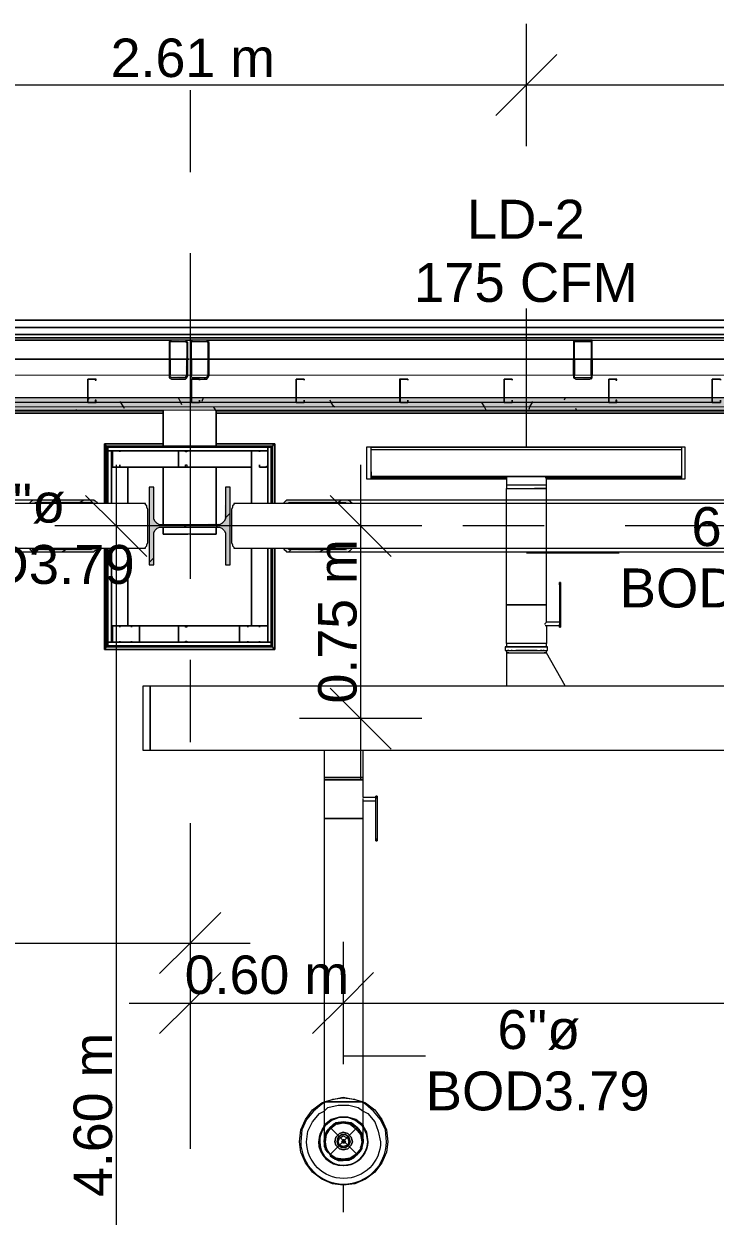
# Model space of a CAD drawing. Header units: metres. Extents: x -2 to 237, y -8 to 52.
# Drawn here: x 39.408 to 42.102, y 43.297 to 47.946 of the extents above; entities that cross this region are included whole.
import ezdxf

# ---------------------------------------------------------------- set-up
doc = ezdxf.new("R2010")
doc.units = ezdxf.units.M
doc.layers.add('HVAC - Ductos', color=5, linetype='Continuous', lineweight=0)
doc.layers.add('PDF_Text', color=7, linetype='Continuous', lineweight=0)
doc.layers.add('PDF_Geometry', color=7, linetype='Continuous', lineweight=0, true_color=0xaaaaaa)
doc.layers.add('PDF_Solid Fills', color=7, linetype='Continuous', lineweight=0, true_color=0xffffff)
doc.styles.add('PDF Helvetica', font='')
doc.styles.get('PDF Helvetica').set_extended_font_data('Helvetica')

msp = doc.modelspace()

# ---------------------------------------------------------------- hatches: boundary and pattern name
at = {"layer": 'PDF_Solid Fills', "lineweight": 0, "transparency": 33554559}
for points in [[(39.974, 46.5654), (39.9832, 46.5654), (40.0382, 46.5608), (40.0382, 46.5654), (40.0428, 46.57), (40.0474, 46.7068), (40.0474, 46.7074), (40.0428, 46.7074), (40.0382, 46.5745), (39.9786, 46.57), (39.9786, 46.7074), (40.0428, 46.712), (39.974, 46.712)], [(12.4614, 46.4554), (59.9133, 46.4554), (60.1328, 46.4508), (60.1333, 46.4508), (60.1333, 46.4738), (12.4614, 46.4738)], [(12.4614, 46.4416), (59.9133, 46.4416), (60.1316, 46.4371), (60.1333, 46.4371), (60.1333, 46.4554), (12.4614, 46.4554)], [(39.9145, 46.0156), (39.9145, 46.1392), (39.8961, 46.1392), (39.8961, 45.8369), (39.9145, 45.8369), (39.9145, 45.9652), (39.9191, 45.9743), (39.9282, 45.9835), (40.1802, 45.9835), (40.194, 45.9698), (40.194, 45.8369), (40.2123, 45.8369), (40.2123, 46.1392), (40.194, 46.1392), (40.1894, 46.011), (40.1802, 46.0018), (40.171, 45.9972), (39.9374, 45.9926), (39.9374, 45.9972), (39.9282, 46.0018), (39.9237, 46.0064), (39.9191, 46.0064), (39.9191, 46.0156)]]:
    msp.add_hatch(color=256, dxfattribs=at).paths.add_polyline_path(points)
h = msp.add_hatch(color=256, dxfattribs=at)
h.paths.add_polyline_path([(40.1253, 46.57), (40.1298, 46.706), (40.1298, 46.7074), (40.1253, 46.7074), (40.1207, 46.5745), (40.1207, 46.5654)])
h.paths.add_polyline_path([(40.0611, 46.7074), (40.1253, 46.712), (40.0566, 46.712), (40.0566, 46.5654), (40.0657, 46.5654), (40.1207, 46.5608), (40.1207, 46.5654), (40.0932, 46.57), (40.0611, 46.57)])
h = msp.add_hatch(color=256, dxfattribs=at)
h.paths.add_polyline_path([(41.5593, 46.5654), (41.6143, 46.5608), (41.6143, 46.5654)])
h.paths.add_polyline_path([(41.6234, 46.7028), (41.6188, 46.7028), (41.6188, 46.5654), (41.6234, 46.7022)])
h.paths.add_polyline_path([(41.5547, 46.7074), (41.5547, 46.712), (41.5501, 46.712)])
h.paths.add_polyline_path([(41.5547, 46.7028), (41.5501, 46.7028), (41.5501, 46.5654)])
h.paths.add_polyline_path([(41.6188, 46.712), (41.6234, 46.7074), (41.6234, 46.712)])
h.paths.add_polyline_path([(41.6143, 46.7074), (41.6143, 46.712), (41.5593, 46.712)])
h = msp.add_hatch(color=256, dxfattribs=at)
h.paths.add_polyline_path([(12.8691, 46.4738), (12.8691, 46.4874), (12.4614, 46.4874), (12.4614, 46.4738)])
h.paths.add_polyline_path([(60.1333, 46.4829), (48.9907, 46.4874), (20.5846, 46.4874), (20.5846, 46.4738), (59.982, 46.4738), (60.1333, 46.4692)])
h.paths.add_polyline_path([(20.58, 46.4738), (20.58, 46.4874), (18.555, 46.4874), (18.555, 46.4738)])
h.paths.add_polyline_path([(18.5504, 46.4738), (18.5504, 46.4874), (15.7143, 46.4874), (15.7143, 46.4738)])
h.paths.add_polyline_path([(15.7097, 46.4738), (15.7097, 46.4874), (13.6846, 46.4874), (13.6846, 46.4738)])
h.paths.add_polyline_path([(13.6801, 46.4738), (13.6801, 46.4874), (12.8737, 46.4874), (12.8737, 46.4738)])
h = msp.add_hatch(color=256, dxfattribs=at)
h.paths.add_polyline_path([(39.6946, 46.0797), (39.6855, 46.0889), (39.438, 46.0889), (39.4334, 46.0843), (39.4288, 46.0797), (39.6946, 46.0751)])
h.paths.add_polyline_path([(39.4518, 45.8918), (39.6784, 45.8873), (39.6809, 45.8873), (39.6809, 45.8918), (39.69, 45.8964), (39.6946, 45.901), (39.4334, 45.901), (39.438, 45.8964)])
h = msp.add_hatch(color=256, dxfattribs=at)
h.paths.add_polyline_path([(40.6888, 46.0797), (40.6797, 46.0889), (40.4276, 46.0889), (40.4185, 46.0797), (40.6888, 46.0751)])
h.paths.add_polyline_path([(40.4414, 45.8918), (40.6635, 45.8873), (40.6659, 45.8873), (40.6659, 45.8918), (40.6797, 45.8964), (40.6842, 45.901), (40.4231, 45.901), (40.4276, 45.8964)])

# ---------------------------------------------------------------- linework, layer by layer
at = {"layer": 'HVAC - Ductos', "color": 252, "lineweight": 0, "true_color": 0x939598}
for points in [[(41.3669, 47.4692), (41.3669, 47.7075), (41.3669, 47.9457)], [(41.486, 47.8266), (41.3669, 47.7075), (41.2478, 47.5883)], [(7.6277, 47.7075), (12.466, 47.7075), (13.7763, 47.7075), (15.9755, 47.7075), (18.1701, 47.7075), (20.3647, 47.7075), (22.9716, 47.7075), (25.1708, 47.7075), (27.3654, 47.7075), (29.5646, 47.7075), (30.8566, 47.7075), (32.1761, 47.7075), (34.3661, 47.7075), (36.5607, 47.7075), (38.7599, 47.7075), (41.3669, 47.7075), (47.9553, 47.7075), (49.2518, 47.7075), (50.5622, 47.7075), (54.956, 47.7075), (57.1552, 47.7075), (58.6855, 47.7075)]]:
    msp.add_lwpolyline(points, dxfattribs=at)
at = {"layer": 'HVAC - Ductos', "lineweight": 0}
for points in [[(41.3669, 46.2951), (41.3669, 46.8357)], [(41.9717, 46.2951), (40.7621, 46.2951), (41.9717, 46.2951), (41.9717, 46.2767), (41.9717, 46.2721), (41.9717, 46.2675)], [(40.7621, 46.2675), (40.7621, 46.2721), (40.7621, 46.2767), (40.7621, 46.2951)], [(40.7621, 46.2721), (40.7621, 46.2767), (40.7621, 46.2813)], [(41.9717, 46.2813), (41.9717, 46.2767), (41.9717, 46.2721)], [(39.7679, 46.2263), (39.7679, 41.1498)], [(40.7208, 46.2263), (40.7208, 44.9984)], [(40.7621, 46.2355), (40.7621, 46.2401)], [(40.7621, 46.2263), (40.7621, 46.2309)], [(41.9717, 46.2401), (41.9717, 46.2355)], [(41.9717, 46.2309), (41.9717, 46.2263)], [(40.7621, 46.1989), (40.7621, 46.1943), (40.7621, 46.1897), (40.7621, 46.1713), (40.7621, 46.1759), (41.289, 46.1759)], [(40.7621, 46.1851), (40.7621, 46.1897), (40.7621, 46.1943)], [(40.7621, 46.1713), (41.289, 46.1713)], [(41.4952, 45.759), (41.4952, 45.7635), (41.4952, 45.7681), (41.4952, 45.7635), (41.4952, 45.759), (41.4952, 45.6032), (41.4952, 45.5986), (41.4952, 45.594), (41.4952, 45.5986), (41.4952, 45.6032), (41.4952, 45.5986), (41.4447, 45.5986), (41.4447, 45.5299), (41.4401, 45.5299), (41.431, 45.5299), (41.4219, 45.5299), (41.4035, 45.5299), (41.3852, 45.5299), (41.3669, 45.5299), (41.3485, 45.5299), (41.3303, 45.5299), (41.3119, 45.5299), (41.2981, 45.5299), (41.2936, 45.5299), (41.289, 45.5299), (41.289, 45.6811), (41.2936, 45.6811), (41.2981, 45.6811), (41.3119, 45.6811), (41.3303, 45.6811), (41.3485, 45.6811), (41.3669, 45.6811), (41.3852, 45.6811), (41.4035, 45.6811), (41.4219, 45.6811), (41.431, 45.6811), (41.4401, 45.6811), (41.4447, 45.6811), (41.4401, 45.6811), (41.431, 45.6811), (41.4219, 45.6811), (41.4035, 45.6811), (41.3852, 45.6811), (41.3669, 45.6811), (41.3485, 45.6811), (41.3303, 45.6811), (41.3119, 45.6811), (41.2981, 45.6811), (41.2936, 45.6811), (41.289, 45.6811), (41.289, 46.1346), (41.2981, 46.1346), (41.3119, 46.1346), (41.3394, 46.1346), (41.3669, 46.1346), (41.3943, 46.1346), (41.4219, 46.1346), (41.4356, 46.1346), (41.4447, 46.1346), (41.4447, 46.1484), (41.4447, 46.1805), (41.4401, 46.1805), (41.431, 46.1805), (41.4219, 46.1805), (41.4035, 46.1805), (41.3852, 46.1805), (41.3669, 46.1805), (41.3485, 46.1805), (41.3303, 46.1805), (41.3119, 46.1805), (41.2981, 46.1805), (41.2936, 46.1805), (41.289, 46.1805), (41.289, 46.1484), (41.289, 46.1346), (41.2936, 46.1346), (41.2981, 46.1346), (41.3119, 46.1346), (41.3303, 46.1346), (41.3348, 46.1346)], [(41.9717, 46.1989), (41.9717, 46.1943), (41.9717, 46.1897), (41.9717, 46.1713), (41.9717, 46.1759), (41.4401, 46.1759)], [(41.4447, 46.1713), (41.9717, 46.1713)], [(41.9717, 46.1943), (41.9717, 46.1897), (41.9717, 46.1851)], [(41.289, 46.1484), (41.2936, 46.1484), (41.3119, 46.1484), (41.3348, 46.1484), (41.3669, 46.1484), (41.3943, 46.1484), (41.4219, 46.1484), (41.4401, 46.1484), (41.4447, 46.1484)], [(41.3394, 46.1346), (41.3485, 46.1346), (41.3669, 46.1346), (41.3852, 46.1346), (41.3943, 46.1346)], [(41.4952, 45.6124), (41.4447, 45.6124), (41.4447, 45.6811), (41.4447, 46.1346), (41.4401, 46.1346), (41.4356, 46.1346), (41.431, 46.1346), (41.4219, 46.1346), (41.4035, 46.1346), (41.3989, 46.1346)], [(39.887, 45.8689), (39.7679, 45.988), (39.6488, 46.1072)], [(40.84, 45.8689), (40.7208, 45.988), (40.6018, 46.1072)], [(40.0062, 45.988), (39.7679, 45.988), (39.5296, 45.988)], [(40.9591, 45.988), (40.7208, 45.988), (40.4826, 45.988)], [(41.3669, 45.8827), (41.7288, 45.8827)], [(41.4952, 45.7681), (41.4952, 45.7681)], [(41.4998, 45.7681), (41.4952, 45.7681)], [(41.4998, 45.7681), (41.4998, 45.7681)], [(41.4998, 45.759), (41.4998, 45.7635), (41.4998, 45.7681), (41.4998, 45.7635), (41.4998, 45.759), (41.4998, 45.6032), (41.4998, 45.5986), (41.4998, 45.594), (41.4998, 45.5986), (41.4998, 45.6032)], [(41.4401, 45.6032), (41.4401, 45.6078), (41.4447, 45.6124)], [(41.4447, 45.6124), (41.4447, 45.6124)], [(41.4447, 45.5986), (41.4401, 45.5986)], [(41.4447, 45.5986), (41.4447, 45.5986)], [(41.4447, 45.5986), (41.4447, 45.5986)], [(41.4447, 45.5986), (41.4447, 45.5986)], [(41.4952, 45.5986), (41.4952, 45.5986)], [(41.4952, 45.594), (41.4952, 45.594)], [(41.4952, 45.594), (41.4998, 45.594)], [(41.4998, 45.594), (41.4998, 45.594)], [(41.2844, 45.5162), (41.2844, 45.5024), (41.2936, 45.5024), (41.3073, 45.5024), (41.3257, 45.5024), (41.3439, 45.5024), (41.3669, 45.5024), (41.3898, 45.5024), (41.4081, 45.5024), (41.4265, 45.5024), (41.4356, 45.5024), (41.4447, 45.5024), (41.4493, 45.5024), (41.4493, 45.5162), (41.4447, 45.5162), (41.4447, 45.5299), (41.4401, 45.5299), (41.431, 45.5299), (41.4219, 45.5299), (41.4035, 45.5299), (41.3852, 45.5299), (41.3669, 45.5299), (41.3485, 45.5299), (41.3303, 45.5299), (41.3119, 45.5299), (41.2981, 45.5299), (41.2936, 45.5299), (41.289, 45.5299), (41.289, 45.5162), (41.2844, 45.5162), (41.2936, 45.5162), (41.3073, 45.5162), (41.3257, 45.5162), (41.3439, 45.5162), (41.3669, 45.5162), (41.3898, 45.5162), (41.4081, 45.5162), (41.4265, 45.5162), (41.4356, 45.5162), (41.4447, 45.5162), (41.4493, 45.5162)], [(41.4447, 45.5162), (41.4356, 45.5162), (41.4265, 45.5162), (41.4081, 45.5162), (41.3898, 45.5162), (41.3669, 45.5162), (41.3439, 45.5162), (41.3257, 45.5162), (41.3073, 45.5162), (41.2936, 45.5162), (41.289, 45.5162)], [(41.289, 45.5024), (41.289, 45.4932), (41.2936, 45.4932), (41.2981, 45.4932), (41.3119, 45.4932), (41.3303, 45.4932), (41.3485, 45.4932), (41.3669, 45.4932), (41.3852, 45.4932), (41.4035, 45.4932), (41.4219, 45.4932), (41.431, 45.4932), (41.4401, 45.4932), (41.4447, 45.4932), (41.4447, 45.5024)], [(41.2981, 45.4932), (41.289, 45.4932), (41.289, 45.365)], [(41.2981, 45.5024), (41.2936, 45.5024)], [(41.3119, 45.5024), (41.3073, 45.5024)], [(41.4081, 45.5024), (41.4035, 45.5024), (41.3852, 45.5024), (41.3669, 45.5024), (41.3485, 45.5024), (41.3303, 45.5024), (41.3257, 45.5024)], [(41.3348, 45.4932), (41.3394, 45.4932)], [(41.3943, 45.4932), (41.3989, 45.4932)], [(41.4265, 45.5024), (41.4219, 45.5024)], [(41.4356, 45.5024), (41.431, 45.5024)], [(41.5181, 45.365), (41.4447, 45.4932), (41.4356, 45.4932)], [(40.84, 45.1175), (40.7208, 45.2367), (40.6018, 45.3558)], [(40.9591, 45.2367), (40.7208, 45.2367), (40.4826, 45.2367)], [(40.7805, 44.7693), (40.7805, 44.9252), (40.7805, 44.9297), (40.7805, 44.9343), (40.7805, 44.9297), (40.7805, 44.9252), (40.7805, 44.9297), (40.73, 44.9297), (40.73, 44.9984), (40.73, 45.0076), (40.73, 45.113), (40.7254, 45.113), (40.7208, 45.113), (40.7071, 45.113), (40.6934, 45.113), (40.6751, 45.113), (40.6522, 45.113), (40.6338, 45.113), (40.6155, 45.113), (40.6018, 45.113), (40.588, 45.113), (40.5788, 45.113), (40.5788, 45.0076), (40.588, 45.0076), (40.6018, 45.0076), (40.6155, 45.0076), (40.6338, 45.0076), (40.6522, 45.0076), (40.6751, 45.0076), (40.6934, 45.0076), (40.7071, 45.0076), (40.7208, 45.0076), (40.7254, 45.0076), (40.73, 45.0076), (40.7254, 45.0076), (40.7208, 45.0076), (40.7071, 45.0076), (40.6934, 45.0076), (40.6751, 45.0076), (40.6522, 45.0076), (40.6338, 45.0076), (40.6155, 45.0076), (40.6018, 45.0076), (40.588, 45.0076), (40.5788, 45.0076), (40.5788, 44.9984), (40.588, 44.9984), (40.6018, 44.9984), (40.6155, 44.9984), (40.6338, 44.9984), (40.6522, 44.9984), (40.6751, 44.9984), (40.6934, 44.9984), (40.7071, 44.9984), (40.7208, 44.9984), (40.7254, 44.9984), (40.73, 44.9984), (40.7254, 44.9984), (40.7208, 44.9984), (40.7071, 44.9984), (40.6934, 44.9984), (40.6751, 44.9984), (40.6522, 44.9984), (40.6338, 44.9984), (40.6155, 44.9984), (40.6018, 44.9984), (40.588, 44.9984), (40.5788, 44.9984), (40.5788, 44.8472), (40.588, 44.8472), (40.6018, 44.8472), (40.6155, 44.8472), (40.6338, 44.8472), (40.6522, 44.8472), (40.6751, 44.8472), (40.6934, 44.8472), (40.7071, 44.8472), (40.7208, 44.8472), (40.7254, 44.8472), (40.73, 44.8472), (40.7254, 44.8472), (40.7208, 44.8472), (40.7071, 44.8472), (40.6934, 44.8472), (40.6751, 44.8472), (40.6522, 44.8472), (40.6338, 44.8472), (40.6155, 44.8472), (40.6018, 44.8472), (40.588, 44.8472), (40.5788, 44.8472), (40.5788, 43.7431), (40.588, 43.7431), (40.6018, 43.7431), (40.6155, 43.7431), (40.6338, 43.7431), (40.6522, 43.7431), (40.6751, 43.7431), (40.6934, 43.7431), (40.7071, 43.7431), (40.7208, 43.7431), (40.7254, 43.7431), (40.73, 43.7431), (40.73, 44.8472), (40.73, 44.916), (40.7805, 44.916)], [(40.73, 44.9297), (40.73, 44.9297)], [(40.73, 44.9297), (40.73, 44.9297)], [(40.73, 44.9297), (40.73, 44.9297)], [(40.73, 44.9297), (40.73, 44.9297)], [(40.73, 44.916), (40.73, 44.9206), (40.73, 44.9252)], [(40.73, 44.916), (40.73, 44.916)], [(40.7805, 44.9343), (40.7805, 44.9343)], [(40.785, 44.9343), (40.7805, 44.9343)], [(40.7805, 44.9297), (40.7805, 44.9297)], [(40.785, 44.9343), (40.785, 44.9343)], [(40.785, 44.9252), (40.785, 44.9297), (40.785, 44.9343), (40.785, 44.9297), (40.785, 44.9252), (40.785, 44.7693)], [(40.7805, 44.7601), (40.7805, 44.7601)], [(40.7805, 44.7601), (40.785, 44.7601)], [(40.785, 44.7601), (40.785, 44.7601)], [(40.0566, 44.5999), (40.0566, 44.3616), (40.0566, 44.1233)], [(40.1756, 44.4807), (40.0566, 44.3616), (39.9374, 44.2425)], [(32.4968, 44.3616), (37.0831, 44.3616), (40.2902, 44.3616)], [(40.0566, 44.3662), (40.0566, 44.1279), (40.0566, 43.8897)], [(40.6522, 44.3662), (40.6522, 44.1279), (40.6522, 43.8897)], [(40.1756, 44.247), (40.0566, 44.1279), (39.9374, 44.0088)], [(40.7713, 44.247), (40.6522, 44.1279), (40.533, 44.0088)], [(39.8183, 44.1279), (40.6522, 44.1279), (44.1754, 44.1279), (47.2772, 44.1279), (48.867, 44.1279)], [(40.6522, 43.9218), (40.9729, 43.9218)], [(40.5788, 43.7431), (40.6109, 43.7522), (40.6522, 43.7614), (40.698, 43.7522), (40.73, 43.7431)], [(40.73, 43.7385), (40.698, 43.7522), (40.6522, 43.7568), (40.6109, 43.7522), (40.5788, 43.7385)], [(40.73, 43.5919), (40.73, 43.5965), (40.73, 43.6148), (40.73, 43.6423), (40.73, 43.6789), (40.73, 43.7202), (40.73, 43.7431), (40.7392, 43.7385), (40.7759, 43.711), (40.8033, 43.6743), (40.8217, 43.6331), (40.8263, 43.5873), (40.8217, 43.5461), (40.8033, 43.5048), (40.7759, 43.4682), (40.7392, 43.4407), (40.698, 43.4224), (40.6522, 43.4178), (40.6109, 43.4224), (40.5696, 43.4407), (40.533, 43.4682), (40.5056, 43.5048), (40.4872, 43.5461), (40.4826, 43.5873), (40.4872, 43.6331), (40.5056, 43.6743), (40.533, 43.711), (40.5696, 43.7385), (40.5788, 43.7431), (40.5788, 43.6973), (40.5788, 43.656), (40.5788, 43.6239), (40.5788, 43.6011), (40.5788, 43.5919)], [(40.73, 43.7431), (40.7254, 43.7431), (40.7208, 43.7431), (40.7071, 43.7431), (40.6934, 43.7431), (40.6751, 43.7431), (40.6522, 43.7431), (40.6338, 43.7431), (40.6155, 43.7431), (40.6018, 43.7431), (40.588, 43.7431), (40.5788, 43.7431)], [(40.5788, 43.7064), (40.5926, 43.7202), (40.6338, 43.7293), (40.6751, 43.7293), (40.7117, 43.7202), (40.73, 43.7064)], [(40.5788, 43.5689), (40.588, 43.5507), (40.6018, 43.5369), (40.6155, 43.5231), (40.6338, 43.5186), (40.6522, 43.514), (40.6751, 43.5186), (40.6888, 43.5231), (40.7071, 43.5369), (40.7163, 43.5507), (40.7254, 43.5689), (40.73, 43.5873), (40.7254, 43.6102), (40.73, 43.5965), (40.73, 43.5873), (40.73, 43.5919), (40.7254, 43.6194), (40.7071, 43.6423), (40.6842, 43.6606), (40.6522, 43.6651), (40.6246, 43.6606), (40.6018, 43.6423), (40.5834, 43.6194)], [(40.5834, 43.6102), (40.5926, 43.6239), (40.6018, 43.6423), (40.6246, 43.6606), (40.6522, 43.6651), (40.6842, 43.6606), (40.7071, 43.6423), (40.7254, 43.6194), (40.73, 43.5873), (40.7254, 43.5689), (40.7208, 43.5507), (40.7071, 43.5369), (40.6934, 43.5231), (40.6751, 43.514), (40.6522, 43.514), (40.6292, 43.5186)], [(40.588, 43.6194), (40.6018, 43.6423), (40.6246, 43.656)], [(40.6797, 43.6606), (40.6842, 43.6606), (40.6842, 43.656), (40.7071, 43.6423), (40.6934, 43.656), (40.6751, 43.6606), (40.6522, 43.6651), (40.6338, 43.6606), (40.6155, 43.656), (40.6018, 43.6423), (40.6155, 43.6514), (40.6338, 43.6606), (40.6522, 43.6606), (40.6751, 43.6606), (40.6888, 43.6514), (40.7071, 43.6423), (40.7163, 43.6239), (40.7254, 43.6102)], [(40.62, 43.656), (40.6246, 43.6606), (40.6292, 43.6606)], [(40.6292, 43.656), (40.6522, 43.6606), (40.6797, 43.656)], [(40.5834, 43.6148), (40.5834, 43.6194), (40.6018, 43.6423), (40.588, 43.6285), (40.5788, 43.6102), (40.5788, 43.5965), (40.5788, 43.5873), (40.5834, 43.6102), (40.5788, 43.5873), (40.5834, 43.5644), (40.5834, 43.5598), (40.6018, 43.5369), (40.6246, 43.5186), (40.6522, 43.514), (40.6842, 43.5186), (40.7071, 43.5369), (40.7254, 43.5598), (40.73, 43.5873), (40.7254, 43.5644), (40.7208, 43.5598), (40.7071, 43.5369), (40.6842, 43.5231)], [(40.5788, 43.5919), (40.5834, 43.6194), (40.5788, 43.5873), (40.5834, 43.5644)], [(40.5834, 43.6194), (40.5834, 43.6194)], [(40.7208, 43.5644), (40.73, 43.5873), (40.7254, 43.6102), (40.7208, 43.6285), (40.7071, 43.6423), (40.7208, 43.6194), (40.7254, 43.6194), (40.7254, 43.6148)], [(40.5788, 43.5965), (40.5788, 43.5873), (40.5788, 43.5689)], [(40.5788, 43.5919), (40.5788, 43.5919)], [(40.5788, 43.5873), (40.5834, 43.5598)], [(40.5834, 43.5689), (40.5926, 43.5507), (40.6018, 43.5369), (40.6018, 43.5323), (40.6155, 43.5231), (40.6338, 43.514), (40.6522, 43.514)], [(40.5834, 43.5644), (40.5834, 43.5598), (40.5834, 43.5552), (40.5834, 43.5598), (40.5834, 43.5644), (40.5834, 43.5689)], [(40.5834, 43.5598), (40.588, 43.5507), (40.6018, 43.5369)], [(40.62, 43.5231), (40.6018, 43.5369), (40.588, 43.5598)], [(40.7208, 43.5598), (40.7208, 43.5507), (40.7071, 43.5369), (40.6934, 43.5231), (40.6842, 43.5186), (40.6797, 43.5186), (40.6751, 43.514), (40.6522, 43.514), (40.6338, 43.514), (40.6292, 43.5186), (40.6246, 43.5186), (40.62, 43.5186), (40.6246, 43.5186), (40.6292, 43.5186)], [(40.73, 43.5965), (40.73, 43.5873), (40.7254, 43.5689), (40.7254, 43.5644), (40.7254, 43.5598), (40.7208, 43.5552), (40.7254, 43.5598), (40.7254, 43.5644)], [(40.7254, 43.5689), (40.7254, 43.5689)], [(40.62, 43.5186), (40.6018, 43.5369), (40.5834, 43.5552)], [(40.6018, 43.5323), (40.6155, 43.5231), (40.6246, 43.5186)], [(40.6155, 43.5231), (40.6155, 43.5231)], [(40.7208, 43.5552), (40.7071, 43.5369), (40.6842, 43.5186), (40.6797, 43.5186), (40.6522, 43.514), (40.6292, 43.5186), (40.6246, 43.5186)], [(40.6797, 43.5186), (40.6567, 43.514)], [(40.6842, 43.5186), (40.6797, 43.5186)], [(40.6934, 43.5231), (40.6934, 43.5231)], [(40.6522, 43.4178), (40.6522, 43.3124)]]:
    msp.add_lwpolyline(points, dxfattribs=at)
for points in [[(40.7438, 46.2951), (40.7438, 46.1713), (40.7621, 46.1713), (40.7621, 46.2951)], [(40.7621, 46.2859), (41.9717, 46.2859), (41.9717, 46.1805), (40.7621, 46.1805)], [(41.9854, 46.2951), (41.9717, 46.2951), (41.9717, 46.1713), (41.9854, 46.1713)], [(41.9717, 46.1805), (40.7621, 46.1805)], [(41.3669, 45.5162), (41.3852, 45.5162), (41.4035, 45.5162), (41.4219, 45.5162), (41.431, 45.5162), (41.4401, 45.5162), (41.4447, 45.5162), (41.4401, 45.5162), (41.431, 45.5162), (41.4219, 45.5162), (41.4035, 45.5162), (41.3852, 45.5162), (41.3669, 45.5162), (41.3485, 45.5162), (41.3303, 45.5162), (41.3119, 45.5162), (41.2981, 45.5162), (41.2936, 45.5162), (41.289, 45.5162), (41.2936, 45.5162), (41.2981, 45.5162), (41.3119, 45.5162), (41.3303, 45.5162), (41.3485, 45.5162)], [(39.9007, 45.365), (39.9007, 45.113), (39.8733, 45.113), (39.8733, 45.365)], [(43.1033, 45.113), (39.9007, 45.113), (39.9007, 45.365), (43.1033, 45.365)], [(40.7805, 44.7693), (40.7805, 44.7647), (40.7805, 44.7601), (40.7805, 44.7647)], [(40.785, 44.7693), (40.785, 44.7647), (40.785, 44.7601), (40.785, 44.7647)], [(40.5788, 43.6514), (40.6063, 43.6743), (40.6384, 43.6835), (40.6705, 43.6835), (40.7025, 43.6743), (40.73, 43.6514), (40.73, 43.6469), (40.73, 43.6514), (40.7025, 43.6743), (40.6705, 43.6835), (40.6384, 43.6835), (40.6063, 43.6743), (40.5788, 43.6514), (40.5788, 43.6469)], [(40.7254, 43.6514), (40.7025, 43.6697), (40.6705, 43.6835), (40.6384, 43.6835), (40.6063, 43.6697), (40.5834, 43.6514), (40.5788, 43.6423), (40.5834, 43.6514), (40.6063, 43.6697), (40.6384, 43.6835), (40.6705, 43.6835), (40.7025, 43.6697), (40.7254, 43.6514), (40.73, 43.6423)], [(40.588, 43.6148), (40.6018, 43.6377), (40.6246, 43.656), (40.6522, 43.6606), (40.6797, 43.656), (40.7025, 43.6377), (40.7208, 43.6148), (40.7254, 43.5873), (40.7208, 43.5598), (40.7025, 43.5369), (40.6797, 43.5231), (40.6522, 43.5186), (40.6246, 43.5231), (40.6018, 43.5369), (40.588, 43.5598), (40.5834, 43.5873)], [(40.6246, 43.6056), (40.62, 43.5873), (40.6246, 43.6056), (40.6384, 43.6194), (40.6522, 43.6239), (40.6705, 43.6194), (40.6842, 43.6056), (40.6888, 43.5873), (40.6842, 43.6056), (40.6705, 43.6194), (40.6522, 43.6239), (40.6384, 43.6194)], [(40.6338, 43.6056), (40.6292, 43.5873), (40.6338, 43.6056), (40.6476, 43.6148), (40.6613, 43.6148), (40.6751, 43.6056), (40.6797, 43.5873), (40.6751, 43.6056), (40.6613, 43.6148), (40.6476, 43.6148)], [(40.6384, 43.6011), (40.6522, 43.6102), (40.6705, 43.6011), (40.6751, 43.5873), (40.6705, 43.5735), (40.6522, 43.5689), (40.6384, 43.5735), (40.6338, 43.5873)], [(40.7484, 43.5873), (40.7438, 43.6239), (40.73, 43.6469), (40.7438, 43.6239)], [(40.5788, 43.5873), (40.5788, 43.5689), (40.5834, 43.5689)], [(40.6842, 43.5735), (40.6888, 43.5873), (40.6842, 43.5735), (40.6705, 43.5598), (40.6522, 43.5552), (40.6384, 43.5598), (40.6246, 43.5735), (40.62, 43.5873), (40.6246, 43.5735), (40.6384, 43.5598), (40.6522, 43.5552), (40.6705, 43.5598)], [(40.6751, 43.5735), (40.6797, 43.5873), (40.6751, 43.5735), (40.6613, 43.5644), (40.6476, 43.5644), (40.6338, 43.5735), (40.6292, 43.5873), (40.6338, 43.5735), (40.6476, 43.5644), (40.6613, 43.5644)], [(40.6522, 43.5919), (40.6476, 43.5873), (40.6522, 43.5965), (40.6567, 43.5965), (40.6613, 43.5873), (40.6567, 43.5919)], [(40.6567, 43.5827), (40.6613, 43.5873), (40.6567, 43.5827), (40.6522, 43.5827), (40.6476, 43.5873), (40.6522, 43.5827)]]:
    msp.add_lwpolyline(points, close=True, dxfattribs=at)
for points in [[(40.5788, 43.7385), (40.5696, 43.7339), (40.5376, 43.7064), (40.5102, 43.6743), (40.4918, 43.6331), (40.4872, 43.5873, 0.986385), (40.8217, 43.5873), (40.8171, 43.6331), (40.7987, 43.6743), (40.7713, 43.7064), (40.7392, 43.7339), (40.73, 43.7385)], [(40.73, 43.7064), (40.7484, 43.6973), (40.7759, 43.6651), (40.7896, 43.6285), (40.7987, 43.5873, -0.994396), (40.5102, 43.5873), (40.5147, 43.6285), (40.533, 43.6651), (40.5605, 43.6973), (40.5788, 43.7064)]]:
    msp.add_lwpolyline(points, format="xyb", dxfattribs=at)
msp.add_lwpolyline([(40.5788, 43.6469), (40.5651, 43.6239), (40.556, 43.5873, 0.97067), (40.7484, 43.5873), (40.7438, 43.6194), (40.73, 43.6423, -1.369005), (40.5605, 43.5873), (40.5651, 43.6194), (40.5788, 43.6423, 1.368423), (40.7484, 43.5873, -1.383799)], format="xyb", close=True, dxfattribs=at)
at = {"layer": 'PDF_Geometry', "lineweight": 0}
for points in [[(40.0566, 47.6878), (40.0566, 47.3671)], [(40.0566, 47.051), (40.0566, 45.7819)], [(40.0932, 46.7899), (40.0153, 46.7899)], [(41.6234, 46.7899), (41.5501, 46.7899)], [(36.9593, 46.712), (35.5253, 46.712), (36.9869, 46.712), (38.5216, 46.712), (39.9832, 46.712), (38.5538, 46.712)], [(40.0932, 46.5608), (40.1207, 46.5608), (40.1253, 46.5654), (40.1299, 46.5745), (40.1299, 46.7028), (40.1253, 46.7074), (40.1207, 46.712), (40.0657, 46.712), (40.0566, 46.7074), (40.0566, 46.7028), (40.0566, 46.5745), (40.0566, 46.5654), (40.0611, 46.5608)], [(41.5593, 46.712), (40.1207, 46.712), (41.5868, 46.712), (43.1171, 46.712), (44.5832, 46.712), (43.1492, 46.712)], [(41.6143, 46.712), (43.0895, 46.712)], [(39.974, 46.6387), (39.974, 46.5745)], [(39.9786, 46.6387), (39.9786, 46.5745)], [(40.0428, 46.5745), (40.0428, 46.6387)], [(40.0474, 46.5745), (40.0474, 46.6387)], [(40.0566, 46.6387), (40.0566, 46.5745)], [(40.0611, 46.6387), (40.0611, 46.5745)], [(40.1253, 46.6387), (40.1253, 46.5745), (40.1299, 46.5836)], [(40.1299, 46.5745), (40.1299, 46.6387)], [(41.5501, 46.5745), (41.5501, 46.6387)], [(41.5547, 46.6387), (41.5547, 46.5745)], [(41.6188, 46.5745), (41.6188, 46.6387)], [(41.6234, 46.6387), (41.6234, 46.5745)], [(60.1333, 46.4371), (12.4614, 46.4416), (12.4614, 46.5791), (60.1333, 46.5745)], [(40.1115, 46.5608), (40.1161, 46.5654)], [(41.6188, 46.5608), (41.6234, 46.5654)], [(40.8721, 46.4874), (40.4689, 46.4874), (40.0611, 46.4874), (39.6579, 46.4874), (39.2501, 46.4874), (38.847, 46.4874), (38.4392, 46.4874), (38.0361, 46.4874)], [(42.9017, 46.4874), (42.4985, 46.4874), (42.0908, 46.4874), (41.6876, 46.4874), (41.2798, 46.4874), (40.8767, 46.4874)], [(12.4614, 46.4554), (60.1333, 46.4508)], [(39.6579, 46.4692), (39.2823, 46.4692)], [(40.0611, 46.4692), (39.69, 46.4692)], [(40.4689, 46.4692), (40.0932, 46.4692)], [(40.8767, 46.4692), (40.501, 46.4692)], [(41.2798, 46.4692), (40.9041, 46.4692)], [(41.6876, 46.4692), (41.3119, 46.4692)], [(42.0953, 46.4692), (41.715, 46.4692)], [(30.9574, 46.4371), (39.9512, 46.4371)], [(39.9512, 46.4371), (30.9574, 46.4371)], [(30.9574, 46.4371), (39.9512, 46.4371)], [(39.9512, 46.4371), (30.9574, 46.4371)], [(39.9512, 46.4371), (30.9574, 46.4371)], [(30.9574, 46.4371), (39.9512, 46.4371)], [(30.9574, 46.4371), (39.9512, 46.4371)], [(39.9512, 46.4371), (30.9574, 46.4371)], [(30.9574, 46.4371), (39.9512, 46.4371)], [(39.9512, 46.4371), (30.9574, 46.4371)], [(40.1573, 46.4371), (49.151, 46.4371)], [(49.151, 46.4371), (40.1573, 46.4371)], [(40.1573, 46.4371), (49.151, 46.4371)], [(49.151, 46.4371), (40.1573, 46.4371)], [(49.151, 46.4371), (40.1573, 46.4371)], [(40.1573, 46.4371), (49.151, 46.4371)], [(40.1573, 46.4371), (49.151, 46.4371)], [(49.151, 46.4371), (40.1573, 46.4371)], [(40.1573, 46.4371), (49.151, 46.4371)], [(49.151, 46.4371), (40.1573, 46.4371)], [(39.7541, 46.2813), (39.7541, 46.2813)], [(39.7817, 46.2767), (39.7817, 46.2767)], [(40.0107, 46.2813), (40.0107, 46.2813)], [(40.0107, 46.2813), (40.0107, 46.2813)], [(40.3269, 46.2767), (40.3269, 46.2767)], [(40.3727, 46.2996), (40.3727, 46.2996)], [(40.3727, 46.0751), (40.3727, 46.2996), (40.3727, 46.0751)], [(39.7817, 46.2263), (39.7817, 46.2263)], [(40.3269, 46.2263), (40.3269, 46.2263)], [(39.4564, 46.0889), (35.7727, 46.0889), (35.7681, 46.0889), (35.7636, 46.0843), (35.759, 46.0843), (35.7544, 46.0797)], [(35.8277, 45.901), (39.8733, 45.901), (39.8779, 45.901), (39.8824, 45.901), (39.8824, 45.9056), (39.887, 45.9102), (39.887, 45.9148), (39.8916, 45.924), (39.8916, 46.0522), (39.887, 46.0614), (39.887, 46.066), (39.8824, 46.0705), (39.8824, 46.0751), (39.8779, 46.0751), (39.8733, 46.0751), (35.8277, 46.0751)], [(39.6946, 46.0751), (39.6946, 46.0797), (39.6855, 46.0843), (39.6809, 46.0889), (39.6763, 46.0889), (39.6671, 46.0889), (39.4564, 46.0889), (39.4518, 46.0889), (39.4426, 46.0889), (39.438, 46.0843), (39.4334, 46.0797), (39.4288, 46.0751)], [(39.4518, 46.0751), (39.4518, 46.0797), (39.4564, 46.0797), (39.6671, 46.0797), (39.6717, 46.0797), (39.6717, 46.0751)], [(39.6258, 46.0797), (39.6396, 46.0889)], [(44.2625, 46.0751), (40.2353, 46.0751), (40.2307, 46.0751), (40.2261, 46.0751), (40.2261, 46.0705), (40.2215, 46.066), (40.2215, 46.0614), (40.2169, 46.0522), (40.2169, 45.924), (40.2215, 45.9148), (40.2215, 45.9102), (40.2261, 45.9056), (40.2261, 45.901), (40.2307, 45.901), (40.2353, 45.901), (44.2625, 45.901)], [(40.6888, 46.0751), (40.6842, 46.0797), (40.6797, 46.0843), (40.6705, 46.0889), (40.6659, 46.0889), (40.6567, 46.0889), (40.4459, 46.0889), (40.4414, 46.0889), (40.4322, 46.0889), (40.4276, 46.0843), (40.4231, 46.0797), (40.4185, 46.0751)], [(40.4414, 46.0751), (40.4414, 46.0797), (40.4459, 46.0797), (40.6567, 46.0797), (40.6613, 46.0797), (40.6659, 46.0751)], [(40.6338, 46.0797), (40.643, 46.0889)], [(40.6567, 45.8873), (44.3862, 45.8873), (44.3908, 45.8873), (44.3953, 45.8918), (44.3999, 45.8918), (44.4045, 45.8964), (44.4045, 45.9056), (44.4045, 45.9102), (44.4045, 46.066), (44.4045, 46.0705), (44.4045, 46.0797), (44.3999, 46.0843), (44.3953, 46.0843), (44.3908, 46.0889), (44.3862, 46.0889), (40.6567, 46.0889)], [(40.194, 46.0202), (40.2123, 46.0384)], [(40.7987, 45.988), (39.5296, 45.988)], [(40.1573, 45.9835), (40.1573, 45.956), (39.9512, 45.956), (40.0336, 45.956), (40.0382, 45.956), (40.0428, 45.956), (40.0474, 45.956), (40.0428, 45.956), (40.0382, 45.956), (40.0336, 45.956)], [(39.9512, 45.9835), (39.9512, 45.956), (39.9512, 45.9835)], [(40.0336, 45.9835), (40.0428, 45.9926)], [(40.0748, 45.956), (40.0702, 45.956), (40.0657, 45.956), (40.0611, 45.956), (40.0657, 45.956), (40.0702, 45.956), (40.0748, 45.956), (40.1573, 45.956), (40.1573, 45.9835), (40.1665, 45.9926)], [(41.4356, 45.988), (41.1194, 45.988)], [(43.0209, 45.988), (41.7517, 45.988)], [(35.7544, 45.8964), (35.759, 45.8918), (35.7636, 45.8918), (35.7681, 45.8873), (35.7727, 45.8873), (39.4564, 45.8873)], [(39.4288, 45.901), (39.4334, 45.8964), (39.438, 45.8918), (39.4426, 45.8873), (39.4518, 45.8873), (39.4564, 45.8873), (39.6671, 45.8873), (39.6763, 45.8873), (39.6809, 45.8873), (39.6855, 45.8918), (39.6946, 45.8964), (39.6946, 45.901)], [(39.438, 45.8918), (39.4472, 45.901)], [(39.6717, 45.901), (39.6717, 45.8964), (39.6671, 45.8964), (39.4564, 45.8964), (39.4518, 45.8964), (39.4518, 45.901)], [(39.5571, 45.8873), (39.5709, 45.8964)], [(39.7313, 45.901), (39.7313, 45.5162)], [(39.7313, 45.5162), (39.7313, 45.901)], [(39.7358, 45.901), (39.7358, 45.5208), (39.7358, 45.901)], [(40.4185, 45.901), (40.4231, 45.8964), (40.4276, 45.8918), (40.4322, 45.8873), (40.4414, 45.8873), (40.4459, 45.8873), (40.6567, 45.8873), (40.6659, 45.8873), (40.6705, 45.8873), (40.6797, 45.8918), (40.6842, 45.8964), (40.6888, 45.901)], [(40.6659, 45.901), (40.6613, 45.8964), (40.6567, 45.8964), (40.4459, 45.8964), (40.4414, 45.8964), (40.4414, 45.901)], [(40.4414, 45.8873), (40.4505, 45.8964)], [(40.5605, 45.8873), (40.5742, 45.8964)], [(39.8961, 45.846), (39.9145, 45.8643)], [(39.7541, 45.5986), (39.7541, 45.5986)], [(39.7817, 45.594), (39.7817, 45.594)], [(39.8275, 45.594), (39.8275, 45.594)], [(40.0107, 45.5986), (40.0107, 45.5986)], [(40.0107, 45.5986), (40.0107, 45.5986)], [(40.2489, 45.5986), (40.2489, 45.5986)], [(40.2489, 45.5986), (40.2489, 45.5986)], [(40.2811, 45.594), (40.2811, 45.594)], [(40.3269, 45.594), (40.3269, 45.594)], [(39.7313, 45.5162), (40.3773, 45.5162)], [(40.3773, 45.5162), (39.7313, 45.5162)], [(39.7358, 45.5208), (39.7358, 45.5208)], [(39.7817, 45.5391), (39.7817, 45.5391)], [(39.8275, 45.5391), (39.8275, 45.5391)], [(40.2811, 45.5391), (40.2811, 45.5391)], [(40.3269, 45.5391), (40.3269, 45.5391)], [(40.0566, 45.4658), (40.0566, 45.1451)], [(40.0566, 44.8289), (40.0566, 43.5598)]]:
    msp.add_lwpolyline(points, dxfattribs=at)
for points in [[(40.052, 46.7899), (41.5868, 46.7899), (43.1171, 46.7899), (41.5868, 46.7899), (40.052, 46.7899), (38.5216, 46.7899)], [(40.052, 46.7623), (38.5216, 46.7623)], [(40.052, 46.7349), (38.5216, 46.7349)], [(40.052, 46.7211), (38.5216, 46.7211)], [(41.5868, 46.7623), (40.052, 46.7623)], [(41.5868, 46.7349), (40.052, 46.7349)], [(41.5868, 46.7211), (40.052, 46.7211)], [(43.1171, 46.7623), (41.5868, 46.7623)], [(43.1171, 46.7349), (41.5868, 46.7349)], [(43.1171, 46.7211), (41.5868, 46.7211)], [(39.9832, 46.5608), (40.0382, 46.5608), (40.0428, 46.5654), (40.0474, 46.5745), (40.0474, 46.7028), (40.0428, 46.7074), (40.0382, 46.712), (39.9832, 46.712), (39.974, 46.7074), (39.974, 46.7028), (39.974, 46.5745), (39.974, 46.5654)], [(39.9832, 46.5654), (39.9786, 46.57), (39.9786, 46.5745), (39.9786, 46.7028), (39.9786, 46.7074), (39.9832, 46.7074), (40.0382, 46.7074), (40.0428, 46.7028), (40.0428, 46.5745), (40.0382, 46.57), (40.0382, 46.5654)], [(40.052, 46.712), (40.0382, 46.712)], [(40.0657, 46.712), (40.052, 46.712)], [(40.1253, 46.5745), (40.1207, 46.57), (40.1207, 46.5654), (40.0657, 46.5654), (40.0611, 46.57), (40.0611, 46.5745), (40.0611, 46.7028), (40.0611, 46.7074), (40.0657, 46.7074), (40.1207, 46.7074), (40.1253, 46.7028)], [(41.6234, 46.7028), (41.6234, 46.712), (41.6143, 46.712), (41.5593, 46.712), (41.5501, 46.712), (41.5501, 46.7028), (41.5501, 46.57), (41.5501, 46.5654), (41.5593, 46.5608), (41.6143, 46.5608), (41.6234, 46.5654), (41.6234, 46.57)], [(41.5593, 46.7074), (41.6143, 46.7074), (41.6188, 46.7074), (41.6188, 46.7028), (41.6188, 46.57), (41.6188, 46.5654), (41.6143, 46.5654), (41.5593, 46.5654), (41.5547, 46.5654), (41.5547, 46.57), (41.5547, 46.7028), (41.5547, 46.7074)], [(38.5583, 46.6387), (39.974, 46.6387)], [(39.9786, 46.6387), (40.0428, 46.6387)], [(40.0474, 46.6387), (40.052, 46.6387)], [(40.0611, 46.6387), (40.1253, 46.6387)], [(40.1299, 46.6387), (41.5501, 46.6387)], [(41.5547, 46.6387), (41.5868, 46.6387), (41.6188, 46.6387), (41.5868, 46.6387)], [(41.6234, 46.6387), (43.0804, 46.6387)], [(39.69, 46.5608), (39.6579, 46.5608), (39.6579, 46.4738), (39.6579, 46.4692), (39.69, 46.4692), (39.69, 46.4783), (39.6855, 46.4783), (39.6855, 46.4692), (39.6579, 46.4692), (39.6579, 46.4738), (39.6579, 46.5608), (39.6855, 46.5608), (39.6855, 46.5562), (39.69, 46.5562)], [(40.0932, 46.5608), (40.0657, 46.5608), (40.0611, 46.5608), (40.0611, 46.4738), (40.0611, 46.4692), (40.0657, 46.4692), (40.0932, 46.4692), (40.0932, 46.4783), (40.0932, 46.4692), (40.0657, 46.4692), (40.0611, 46.4738), (40.0611, 46.5608), (40.0657, 46.5608), (40.0932, 46.5608), (40.0932, 46.5562)], [(40.501, 46.5608), (40.4689, 46.5608), (40.4689, 46.4738), (40.4689, 46.4692), (40.501, 46.4692), (40.501, 46.4783), (40.501, 46.4692), (40.4689, 46.4692), (40.4689, 46.4738), (40.4689, 46.5608), (40.501, 46.5608), (40.501, 46.5562)], [(40.9041, 46.5608), (40.8767, 46.5608), (40.8721, 46.5608), (40.8721, 46.4738), (40.8767, 46.4692), (40.9041, 46.4692), (40.9041, 46.4783), (40.9041, 46.4692), (40.8767, 46.4692), (40.8767, 46.4738), (40.8767, 46.5608), (40.9041, 46.5608), (40.9041, 46.5562)], [(41.3119, 46.5608), (41.2798, 46.5608), (41.2798, 46.4738), (41.2798, 46.4692), (41.3119, 46.4692), (41.3119, 46.4783), (41.3119, 46.4692), (41.2798, 46.4692), (41.2798, 46.4738), (41.2798, 46.5608), (41.3119, 46.5608), (41.3119, 46.5562)], [(41.7196, 46.5608), (41.6876, 46.5608), (41.6876, 46.4738), (41.6876, 46.4692), (41.7196, 46.4692), (41.7196, 46.4783), (41.715, 46.4783), (41.715, 46.4692), (41.6876, 46.4692), (41.6876, 46.4738), (41.6876, 46.5608), (41.715, 46.5608), (41.715, 46.5562), (41.7196, 46.5562)], [(42.1228, 46.5608), (42.0953, 46.5608), (42.0908, 46.5608), (42.0908, 46.4738), (42.0908, 46.4692), (42.0953, 46.4692), (42.1228, 46.4692), (42.1228, 46.4783), (42.1228, 46.4692), (42.0953, 46.4692), (42.0908, 46.4692), (42.0908, 46.4738), (42.0908, 46.5608), (42.0953, 46.5608), (42.1228, 46.5608), (42.1228, 46.5562)], [(30.9574, 46.4279), (39.9512, 46.4279)], [(30.9574, 46.4279), (39.9512, 46.4279)], [(39.9512, 46.4371), (39.9512, 46.2996)], [(40.1573, 46.4371), (40.1573, 46.2996)], [(40.1573, 46.4279), (49.151, 46.4279)], [(40.1573, 46.4279), (49.151, 46.4279)], [(39.7358, 46.2996), (39.7358, 46.0751), (39.7358, 46.2996), (39.7313, 46.2996), (39.7267, 46.3042), (39.7267, 46.3087), (39.9512, 46.3087), (39.7221, 46.3087), (39.7267, 46.3087), (39.7267, 46.3042), (39.7313, 46.2996), (39.7358, 46.2996), (39.9512, 46.2996), (39.7313, 46.2996), (39.7313, 46.0751), (39.7313, 46.2996), (39.7313, 46.0751), (39.7313, 46.2996), (39.9512, 46.2996), (39.7358, 46.2996), (39.9512, 46.2996), (39.7313, 46.2996), (39.9512, 46.2996)], [(39.7221, 46.0751), (39.7221, 46.3087)], [(39.7358, 46.2996), (39.7313, 46.2996), (39.7267, 46.3042), (39.7267, 46.3087), (39.7221, 46.3087), (39.9512, 46.3087), (39.7267, 46.3087), (39.7267, 46.0751), (39.7267, 46.3087), (39.7267, 46.3042), (39.7313, 46.2996), (39.7358, 46.2996), (39.7358, 46.2951), (40.3727, 46.2951), (40.3727, 46.2996)], [(40.3864, 46.0751), (40.3864, 46.3087), (40.1573, 46.3087), (40.3864, 46.3087), (40.1573, 46.3087), (40.3864, 46.3087), (40.3864, 46.0751), (40.3864, 46.3087), (40.3818, 46.3087), (40.3818, 46.3042), (40.3773, 46.2996), (40.3727, 46.2996), (40.3727, 46.0751), (40.3727, 46.2996), (40.3727, 46.0751), (40.3727, 46.2996), (40.3773, 46.2996), (40.3818, 46.3042), (40.3818, 46.3087), (40.3864, 46.3087)], [(40.3727, 46.2996), (40.3773, 46.2996), (40.3818, 46.3042), (40.3818, 46.3087), (40.3864, 46.3087), (40.3818, 46.3087), (40.3818, 46.3042), (40.3773, 46.2996)], [(40.3727, 46.2996), (40.1573, 46.2996), (40.3727, 46.2996), (40.1573, 46.2996), (40.3773, 46.2996), (40.1573, 46.2996), (40.3773, 46.2996), (40.1573, 46.2996), (40.3727, 46.2996), (40.2948, 46.2996), (39.7358, 46.2996), (39.7358, 46.2171), (39.7358, 46.0751), (39.7358, 46.2996), (39.7358, 46.0751), (39.7358, 46.2951), (39.7358, 46.0751), (39.7358, 46.2813), (39.7358, 46.2951), (40.3589, 46.2951), (40.3727, 46.2951), (40.3727, 46.0751)], [(39.7495, 46.2171), (39.7495, 46.0751), (39.7495, 46.2813), (39.7358, 46.2813), (40.3589, 46.2813), (40.3589, 46.2951), (40.3589, 46.0751), (40.3589, 46.2813), (40.2948, 46.2813), (40.2948, 46.2171), (40.2948, 46.0751), (40.2948, 46.2171), (39.8137, 46.2171), (39.8137, 46.0751), (39.8137, 46.2171)], [(39.7541, 46.2813), (39.7541, 46.2217), (39.7541, 46.2171), (39.7817, 46.2171), (39.7817, 46.2263), (39.7817, 46.2171), (39.7541, 46.2171), (39.7495, 46.2171), (39.7495, 46.2217), (39.7495, 46.2813), (39.7541, 46.2813), (39.7817, 46.2813)], [(39.8137, 46.2171), (40.2948, 46.2171), (40.2948, 46.2813), (39.7495, 46.2813), (39.7495, 46.2171)], [(39.7817, 46.2767), (39.7817, 46.2813)], [(40.0428, 46.2767), (40.0382, 46.2767), (40.0382, 46.2813), (40.0107, 46.2813), (40.0107, 46.2217), (40.0107, 46.2171), (40.0382, 46.2171), (40.0382, 46.2263), (40.0428, 46.2263), (40.0428, 46.2171), (40.0107, 46.2171), (40.0107, 46.2217), (40.0107, 46.2813), (40.0428, 46.2813)], [(40.3269, 46.2767), (40.3269, 46.2813)], [(40.3543, 46.2813), (40.3589, 46.2813), (40.3589, 46.2217), (40.3589, 46.2171), (40.3543, 46.2171), (40.3269, 46.2171), (40.3269, 46.2263), (40.3269, 46.2171), (40.3543, 46.2171), (40.3543, 46.2217), (40.3589, 46.2217), (40.3589, 46.2813), (40.3543, 46.2813), (40.3269, 46.2813)], [(40.3773, 46.0751), (40.3773, 46.2996)], [(40.3773, 46.0751), (40.3773, 46.2996)], [(39.9512, 46.2171), (39.9512, 45.9926)], [(40.1573, 46.2171), (40.1573, 45.9926)], [(40.2123, 45.8369), (40.2123, 46.1392), (40.194, 46.1392), (40.194, 46.0156), (40.1894, 46.0064), (40.1802, 45.9972), (40.171, 45.9926), (39.9374, 45.9926), (39.9282, 45.9972), (39.9191, 46.0064), (39.9145, 46.0156), (39.9145, 46.1392), (39.8961, 46.1392), (39.8961, 45.8369), (39.9145, 45.8369), (39.9145, 45.9606), (39.9191, 45.9698), (39.9282, 45.9789), (39.9374, 45.9835), (40.171, 45.9835), (40.1802, 45.9789), (40.1894, 45.9698), (40.194, 45.9606), (40.194, 45.8369)], [(39.7221, 45.507), (39.7221, 45.901)], [(39.7358, 45.5345), (39.7358, 45.901), (39.7358, 45.5162), (39.7358, 45.901), (39.7358, 45.5162), (39.7313, 45.5162), (39.7267, 45.5116), (39.7267, 45.507), (40.3864, 45.507), (39.7221, 45.507), (39.7267, 45.507), (39.7267, 45.5116), (39.7313, 45.5162), (39.7358, 45.5162), (39.7358, 45.901), (39.7358, 45.5986), (39.7358, 45.5162), (39.7313, 45.5162), (39.7267, 45.5116), (39.7267, 45.507), (40.3864, 45.507), (40.3818, 45.5116), (40.3773, 45.5162), (40.3727, 45.5162), (39.7358, 45.5162), (40.3727, 45.5162), (40.3727, 45.901), (40.3727, 45.5208), (40.3727, 45.901), (40.3727, 45.5345), (40.3727, 45.5208), (39.7358, 45.5208)], [(39.7267, 45.901), (39.7267, 45.507)], [(39.7313, 45.901), (39.7313, 45.5162)], [(39.7495, 45.5986), (39.8137, 45.5986), (39.8137, 45.901), (39.8137, 45.5986), (40.2948, 45.5986), (40.2948, 45.901), (40.2948, 45.5986), (40.3589, 45.5986), (40.3589, 45.901), (40.3589, 45.5345), (40.3727, 45.5345), (39.7358, 45.5345), (39.7495, 45.5345), (39.7495, 45.901)], [(40.3727, 45.5986), (40.3727, 45.901), (40.3727, 45.5162)], [(40.3864, 45.507), (40.3818, 45.5116), (40.3773, 45.5162), (40.3727, 45.5162), (40.3727, 45.901), (40.3727, 45.5162), (40.3773, 45.5162), (40.3818, 45.5116), (40.3864, 45.507), (40.3864, 45.901), (40.3864, 45.507), (40.3864, 45.901)], [(40.3773, 45.5162), (40.3773, 45.901)], [(40.3773, 45.5162), (40.3773, 45.901)], [(39.7541, 45.5986), (39.7541, 45.5391), (39.7541, 45.5345), (39.7817, 45.5345), (39.7817, 45.5391), (39.7817, 45.5345), (39.7541, 45.5345), (39.7495, 45.5345), (39.7495, 45.5391), (39.7495, 45.5986), (39.7541, 45.5986), (39.7817, 45.5986)], [(40.2948, 45.5986), (39.8137, 45.5986), (39.7495, 45.5986), (39.7495, 45.5345), (40.3589, 45.5345), (40.3589, 45.5986)], [(39.7817, 45.594), (39.7817, 45.5986)], [(39.8275, 45.594), (39.8275, 45.5986)], [(39.855, 45.5986), (39.8595, 45.5986), (39.8595, 45.5391), (39.8595, 45.5345), (39.855, 45.5345), (39.8275, 45.5345), (39.8275, 45.5391), (39.8275, 45.5345), (39.855, 45.5345), (39.8595, 45.5345), (39.8595, 45.5391), (39.8595, 45.5986), (39.855, 45.5986), (39.8275, 45.5986)], [(40.0428, 45.594), (40.0382, 45.594), (40.0382, 45.5986), (40.0107, 45.5986), (40.0107, 45.5391), (40.0107, 45.5345), (40.0382, 45.5345), (40.0382, 45.5391), (40.0428, 45.5391), (40.0428, 45.5345), (40.0107, 45.5345), (40.0107, 45.5391), (40.0107, 45.5986), (40.0428, 45.5986)], [(40.2489, 45.5986), (40.2489, 45.5391), (40.2489, 45.5345), (40.2811, 45.5345), (40.2811, 45.5391), (40.2811, 45.5345), (40.2489, 45.5345), (40.2489, 45.5391), (40.2489, 45.5986), (40.2811, 45.5986)], [(40.2811, 45.594), (40.2811, 45.5986)], [(40.3269, 45.594), (40.3269, 45.5986)], [(40.3543, 45.5986), (40.3589, 45.5986), (40.3589, 45.5391), (40.3589, 45.5345), (40.3543, 45.5345), (40.3269, 45.5345), (40.3269, 45.5391), (40.3269, 45.5345), (40.3543, 45.5345), (40.3589, 45.5391), (40.3589, 45.5986), (40.3543, 45.5986), (40.3269, 45.5986)], [(40.3864, 45.507), (39.7221, 45.507), (39.7267, 45.507), (39.7267, 45.5116), (39.7313, 45.5162), (39.7358, 45.5162), (40.3727, 45.5162), (40.3773, 45.5162), (40.3818, 45.5116)], [(39.7313, 45.5162), (40.3773, 45.5162)], [(39.7358, 45.5208), (39.7358, 45.5162), (40.3727, 45.5162), (40.3727, 45.5208)], [(39.7358, 45.5162), (40.3727, 45.5162)]]:
    msp.add_lwpolyline(points, close=True, dxfattribs=at)
at = {"layer": 'PDF_Geometry', "color": 254, "lineweight": 0, "true_color": 0xd2d2d2}
for points in [[(39.6579, 46.4874), (39.6579, 46.4874)], [(40.0611, 46.515), (40.0611, 46.515)], [(41.6876, 46.5058), (41.6876, 46.5058)], [(42.0908, 46.5333), (42.0908, 46.5333)]]:
    msp.add_lwpolyline(points, dxfattribs=at)
at = {"layer": 'PDF_Geometry', "color": 254, "lineweight": 0, "true_color": 0xeaeaea}
for points in [[(39.6625, 46.4829), (39.6579, 46.4874)], [(40.0244, 46.46), (40.0199, 46.4692), (40.0107, 46.4874)], [(40.1069, 46.4874), (40.1024, 46.4738)], [(41.5181, 46.4874), (41.5135, 46.4783)], [(39.6121, 46.4416), (39.6121, 46.4371)], [(39.7999, 46.4462), (39.7953, 46.4554), (39.7862, 46.4692), (39.7817, 46.4738)], [(40.1573, 46.4371), (40.1482, 46.4508)], [(40.62, 46.4508), (40.6155, 46.4554), (40.6063, 46.4692), (40.6018, 46.4783)], [(41.2111, 46.4371), (41.2019, 46.4554), (41.1928, 46.4692)], [(41.3898, 46.4738), (41.3898, 46.4692), (41.3806, 46.4554), (41.3761, 46.4416)], [(41.5639, 46.4371), (41.5593, 46.4462)], [(40.4322, 46.4371), (40.4322, 46.4371)]]:
    msp.add_lwpolyline(points, dxfattribs=at)
at = {"layer": 'PDF_Geometry', "color": 8, "lineweight": 0, "true_color": 0x808080}
msp.add_lwpolyline([(40.7163, 43.6331), (40.6797, 43.6606), (40.6292, 43.6606), (40.5926, 43.6331), (40.5788, 43.5873), (40.5926, 43.5461), (40.6292, 43.5186), (40.6797, 43.5186), (40.7163, 43.5461), (40.73, 43.5873)], close=True, dxfattribs=at)
for points in [[(40.6018, 43.6423), (40.7071, 43.5369)], [(40.7071, 43.6423), (40.6018, 43.5369)]]:
    msp.add_lwpolyline(points, dxfattribs=at)

# ---------------------------------------------------------------- texts
at = {"layer": 'PDF_Text', "color": 252, "lineweight": 0, "true_color": 0x939598, "insert": (39.7465, 47.8122), "char_height": 0.15002, "attachment_point": 4, "style": 'PDF Helvetica'}
msp.add_mtext('2.61 m', dxfattribs=at)
at = {"layer": 'PDF_Text', "lineweight": 0, "attachment_point": 4, "style": 'PDF Helvetica'}
for s, insert, char_height in [('LD-2', (41.1347, 47.1839), 0.1519), ('175 CFM', (40.9285, 46.9365), 0.1519), ('6"ø', (39.247, 46.0751), 0.1519), ('6"ø', (42.0098, 45.9835), 0.1519), ('BOD3.79', (38.9675, 45.8369), 0.1519), ('BOD3.79', (41.7303, 45.7452), 0.1519), ('0.60 m', (40.035, 44.2371), 0.15002), ('6"ø', (41.2538, 44.0225), 0.1519), ('BOD3.79', (40.9743, 43.7842), 0.1519)]:
    msp.add_mtext(s, dxfattribs=dict(at, insert=insert, char_height=char_height))
at = {"layer": 'PDF_Text', "lineweight": 0, "char_height": 0.15002, "attachment_point": 4, "rotation": 90, "style": 'PDF Helvetica'}
for s, insert in [('0.75 m', (40.631, 45.2958)), ('4.60 m', (39.678, 43.3715))]:
    msp.add_mtext(s, dxfattribs=dict(at, insert=insert))

doc.saveas('drawing.dxf')
